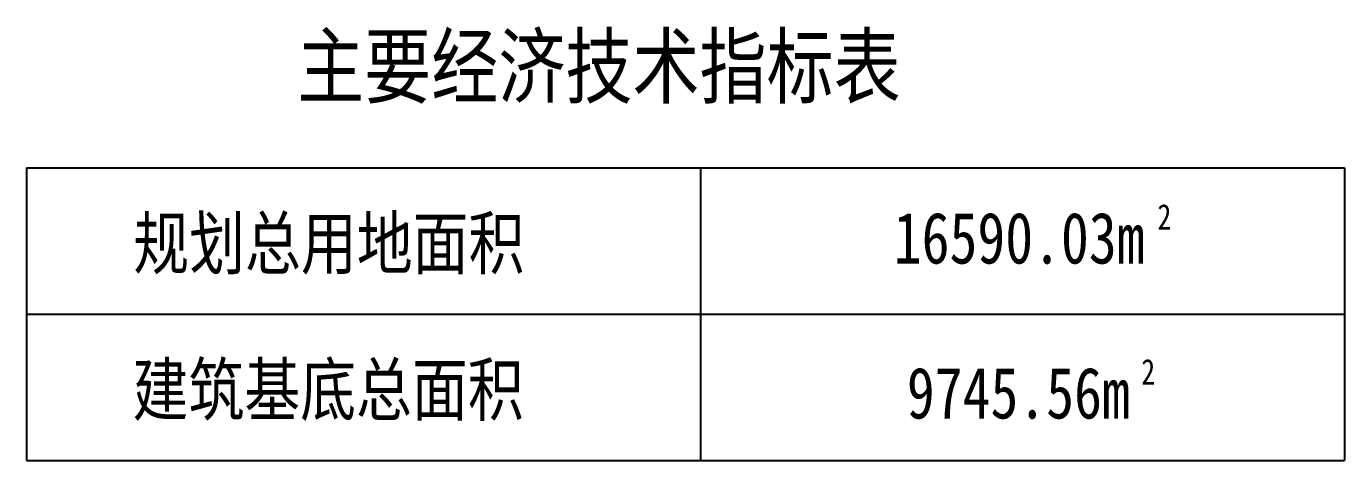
# Model space of a CAD drawing. Header units: millimetres. Extents: x 684779 to 686470, y 2544898 to 2545979.
# Drawn here: x 685384.83 to 685433.44, y 2544897.64 to 2544913.66 of the extents above; entities that cross this region are included whole.
import ezdxf

# ---------------------------------------------------------------- set-up
doc = ezdxf.new("R2010")
doc.units = ezdxf.units.MM
doc.styles.add('-宋体', font='', dxfattribs={"width": 0.8})
doc.styles.get('-宋体').set_extended_font_data('SimSun')

msp = doc.modelspace()

# ---------------------------------------------------------------- linework, layer by layer
at = {"linetype": 'Continuous'}
for p, q in [((685384.835, 2544908.438), (685433.439, 2544908.438)), ((685409.684, 2544908.438), (685409.684, 2544897.638)), ((685433.439, 2544908.438), (685433.439, 2544897.638)), ((685384.835, 2544903.038), (685433.439, 2544903.038)), ((685384.835, 2544897.638), (685433.439, 2544897.638))]:
    msp.add_line(p, q, dxfattribs=at)
at = {"linetype": 'Continuous', "flags": 128}
msp.add_lwpolyline([(685384.835, 2544908.438), (685384.835, 2544897.638)], dxfattribs=at)

# ---------------------------------------------------------------- texts
at = {"style": '-宋体', "width": 0.8}
for s, height, p in [('主要经济技术指标表', 2.2658, (685394.818, 2544911.054)), ('规划总用地面积', 1.8882, (685388.775, 2544904.715)), ('16590.03m', 1.8882, (685416.815, 2544904.909)), ('2', 0.944, (685426.536, 2544906.159)), ('建筑基底总面积', 1.8882, (685388.749, 2544899.315)), ('2', 0.944, (685425.94, 2544900.442)), ('9745.56m', 1.8882, (685417.298, 2544899.192))]:
    msp.add_text(s, height=height, rotation=0, dxfattribs=at).set_placement(p)

doc.saveas('drawing.dxf')
